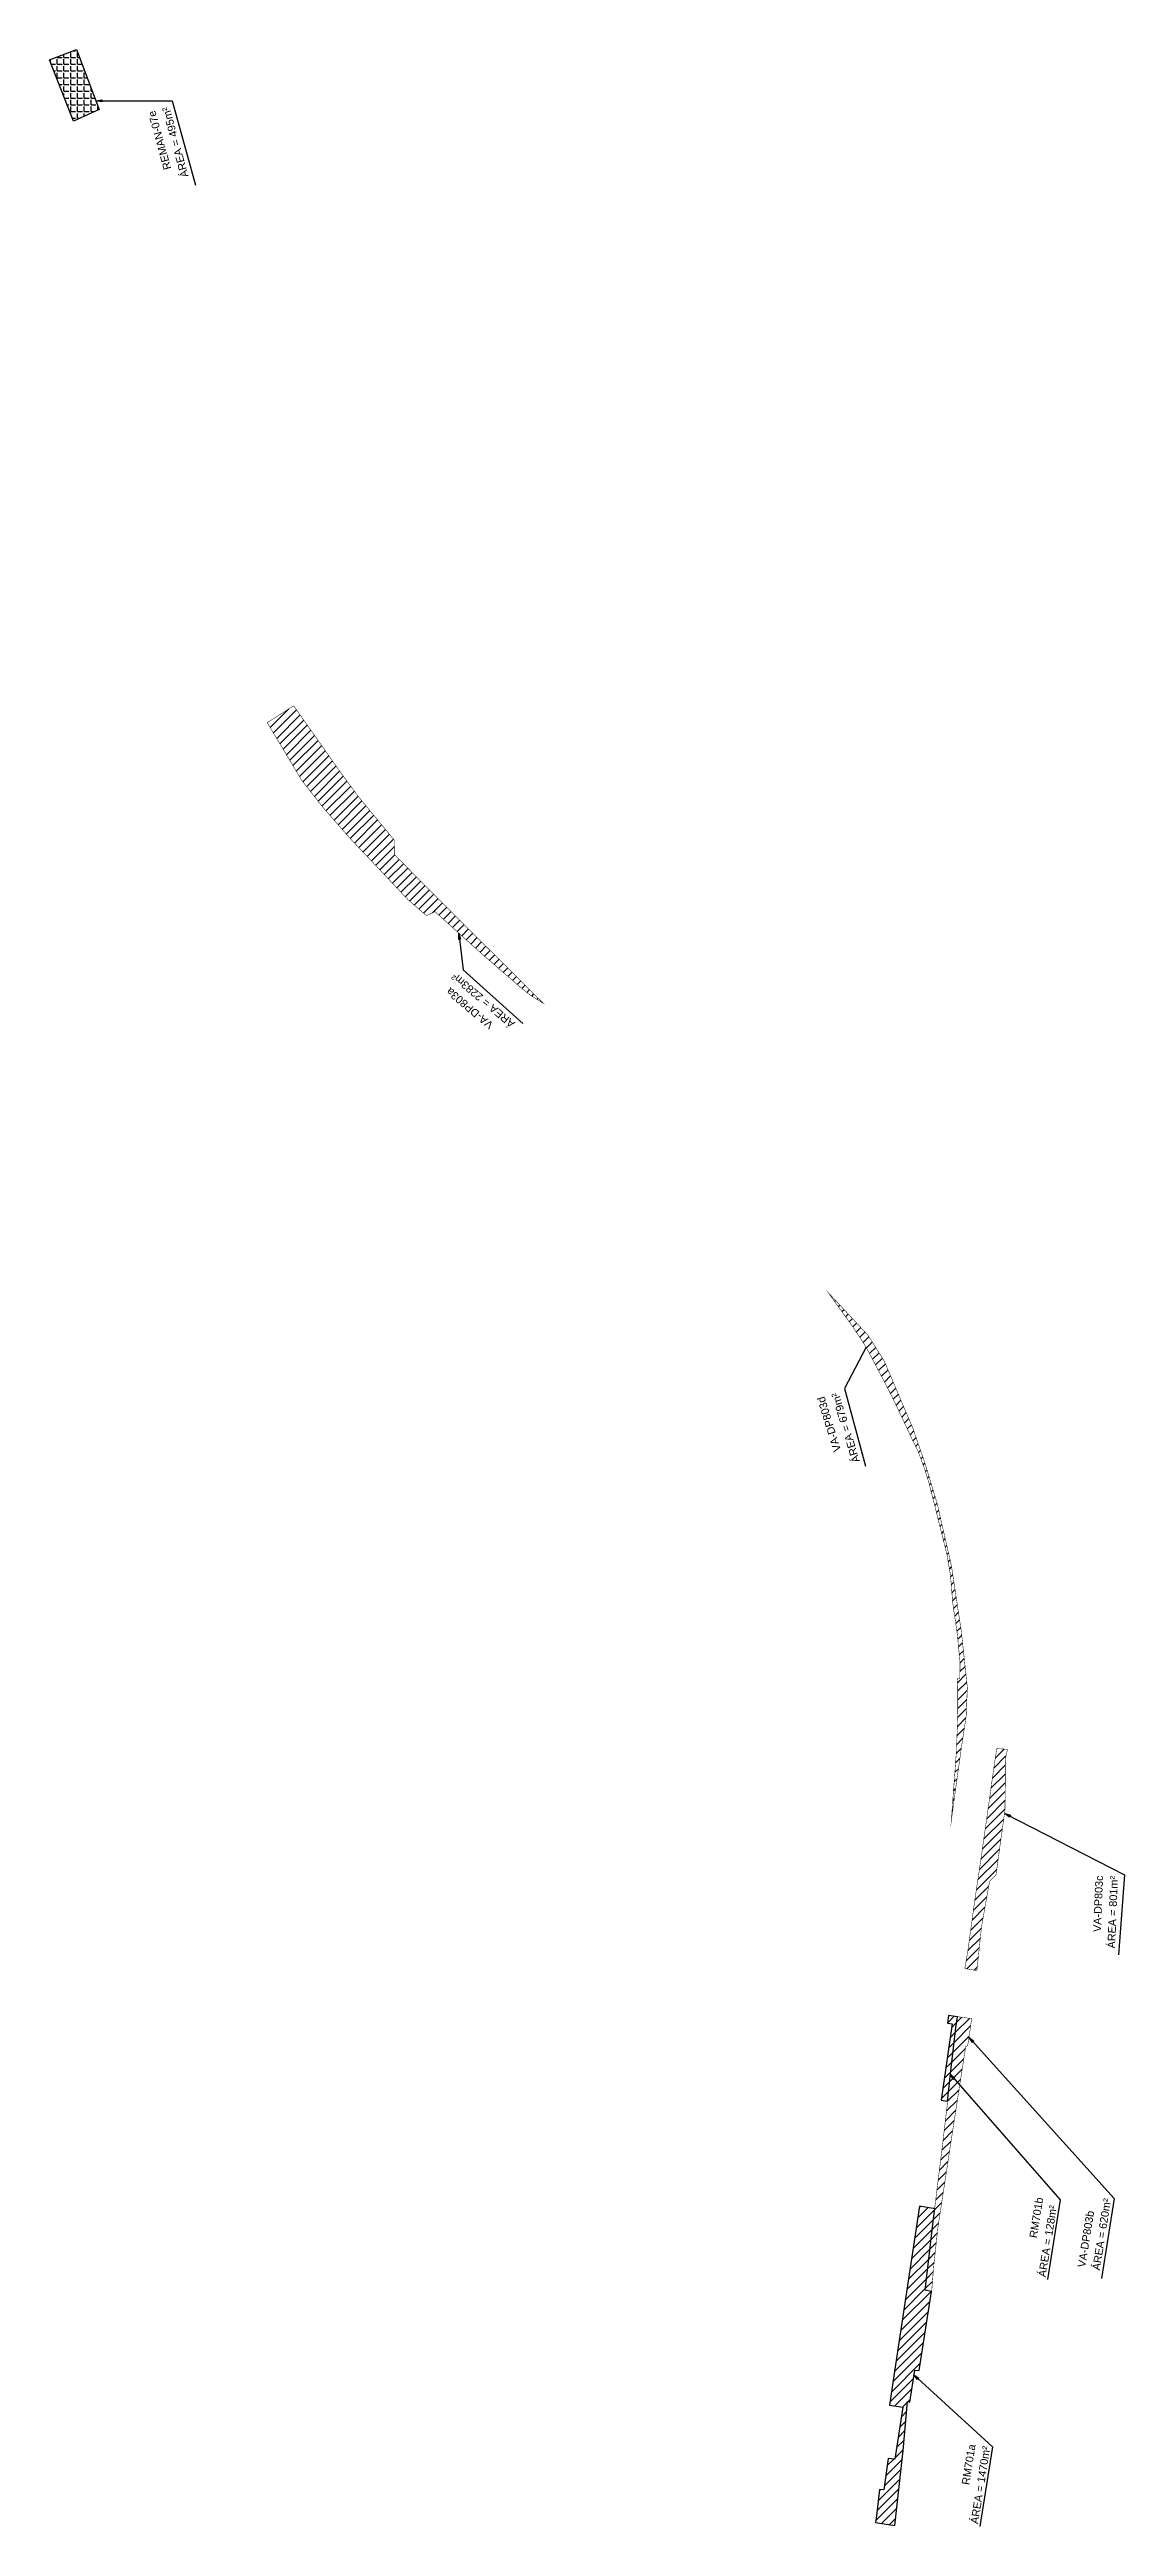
# Model space of a CAD drawing. Header units: metres. Extents: x 287051 to 328239, y 7396995 to 7466021.
# Drawn here: x 295776 to 296331, y 7457433 to 7458713 of the extents above; entities that cross this region are included whole.
import ezdxf

# ---------------------------------------------------------------- set-up
doc = ezdxf.new("R2010")
doc.units = ezdxf.units.M
doc.header["$LTSCALE"] = 10
doc.layers.add('_ÁREA REMANESCENTE', color=7, linetype='Continuous', lineweight=25, true_color=0xdb00db)
for name, color, linetype in [('DESAPROPRIAÇÃO', 160, 'Continuous'), ('DESOCUPAÇÃO', 50, 'Continuous'), ('U-HZ-TEXTO-DESAP', 2, 'Continuous')]:
    doc.layers.add(name, color=color, linetype=linetype)
doc.styles.add('ARIAL', font='arial.ttf')
doc.styles.add('DIM', font='arial.ttf', dxfattribs={"width": 0.8})
doc.dimstyles.new('U-1_2000', dxfattribs={"dimscale": 2, "dimtxt": 1.5, "dimasz": 0.75, "dimexe": 0.75, "dimexo": 0.75, "dimgap": 0.25, "dimtad": 1, "dimzin": 4, "dimtxsty": 'DIM', "dimblk": 'ARCHTICK', "dimcen": 0.7, "dimdle": 0.75, "dimclrd": 256, "dimclre": 256, "dimclrt": 256, "dimaunit": 1, "dimadec": 3, "dimazin": 2, "dimtfac": 1, "dimtofl": 0, "dimtmove": 0, "dimatfit": 3, "dimldrblk": 'CLOSEDBLANK', "dimfxl": 0, "dimtolj": 1, "dimtzin": 0, "dimlwd": -1, "dimlwe": -1, "dimarcsym": 0})
pattern_1 = [(45, (0, 0), (-2.245064030267288, 2.245064030267288), [])]

# ---------------------------------------------------------------- blocks, each defined once
blk = doc.blocks.new('_ArchTick')
at = {"color": 0, "linetype": 'ByBlock', "const_width": 0.15}
blk.add_lwpolyline([(-0.5, -0.5), (0.5, 0.5)], dxfattribs=at)

msp = doc.modelspace()

# ---------------------------------------------------------------- hatches: boundary and pattern name
at = {"layer": '_ÁREA REMANESCENTE'}
h = msp.add_hatch(dxfattribs=at)
h.set_pattern_fill('ANGLE', color=256, scale=0.5)
h.set_pattern_definition([(0, (0, 0), (0, 3.4925), [2.54, -0.9525]), (90, (0, 0), (-3.4925, 2.138539473011066e-16), [2.54, -0.9525])])
h.paths.add_polyline_path([(295789.8367293125, 7458712.827990148), (295801.5336202924, 7458681.780173833), (295788.196079096, 7458675.887527726), (295775.8467954653, 7458707.501064078)])
at = {"layer": 'DESAPROPRIAÇÃO', "transparency": 33554687}
h = msp.add_hatch(dxfattribs=at)
h.set_pattern_fill('ANSI31', color=256)
h.set_pattern_definition(pattern_1)
h.paths.add_polyline_path([(295925.9311049554, 7458339.802114126), (295902.0107613539, 7458373.775789925), (295888.3543619204, 7458365.066999826), (295906.1772667635, 7458335.285563275), (295917.3517359603, 7458321.020451069), (295930.4563606347, 7458306.039457409), (295961.1428317131, 7458273.540480081), (295970.625317062, 7458265.357717858), (295974.9885657613, 7458267.449832194), (295999.3610729115, 7458245.509564628), (296018.6711564335, 7458228.796835721), (296023.9674476074, 7458224.460797861), (296030.8850478031, 7458220.20183998), (295978.808735388, 7458271.938586763), (295954.011064557, 7458296.946959281), (295954.0970505874, 7458304.257089791), (295935.626234754, 7458326.625533369)])
h = msp.add_hatch(dxfattribs=at)
h.set_pattern_fill('ANSI31', color=256)
h.set_pattern_definition(pattern_1)
h.paths.add_polyline_path([(296207.2553195712, 7458035.09073467), (296198.8048015137, 7458048.585659561), (296178.2902943204, 7458070.565355795), (296184.5123848248, 7458061.869343729), (296191.0251834668, 7458052.826626378), (296197.8360812657, 7458042.413302509), (296202.6697617481, 7458033.233878601), (296208.5262961084, 7458022.111999172), (296211.1873855992, 7458016.881292988), (296219.8386722731, 7457998.629625267), (296221.5944237403, 7457994.665911838), (296224.5518419577, 7457988.841498072), (296228.0244586102, 7457979.580889635), (296230.4310915526, 7457971.769114096), (296239.662432862, 7457934.999435626), (296241.3990547873, 7457924.456764411), (296242.5189881107, 7457910.765887096), (296244.9355199704, 7457894.07441876), (296246.3488405216, 7457879.50278426), (296246.2266738663, 7457871.375923992), (296245.0162854006, 7457871.136362524), (296244.8524074984, 7457870.317097445), (296245.0709412346, 7457867.695553518), (296245.1522977875, 7457851.788698258), (296244.4602294895, 7457833.623908637), (296241.8211621816, 7457797.723615414), (296244.0392547973, 7457814.222829851), (296247.0126298909, 7457835.393277026), (296249.545954118, 7457852.20313354), (296250.1035350802, 7457866.568917021), (296247.0343280644, 7457895.312289049), (296241.8932164073, 7457929.486972088), (296234.587072423, 7457961.373017627), (296228.4098359425, 7457981.866117754), (296221.9200804975, 7458000.606173998)])
h = msp.add_hatch(dxfattribs=at)
h.set_pattern_fill('ANSI31', color=256)
h.set_pattern_definition(pattern_1)
h.paths.add_polyline_path([(296269.7805119385, 7457821.713462844), (296269.693809226, 7457829.518591184), (296270.8461011713, 7457834.697889986), (296265.3213385817, 7457835.016370532), (296263.6154069269, 7457823.859934073), (296261.5082870644, 7457808.654845699), (296256.7520041919, 7457775.415779474), (296254.050613237, 7457757.266934414), (296250.3317863418, 7457730.262662793), (296248.8101298569, 7457721.418427083), (296255.0284369471, 7457720.348563318), (296257.4643135872, 7457743.218062455), (296261.6234545583, 7457766.605756967), (296264.9092359329, 7457769.864772994), (296269.5496318743, 7457803.371779159)])
h = msp.add_hatch(dxfattribs=at)
h.set_pattern_fill('ANSI31', color=256)
h.set_pattern_definition(pattern_1)
h.paths.add_polyline_path([(296242.4812562516, 7457637.311206643), (296245.5154710921, 7457656.96897533), (296249.2725953826, 7457681.177921106), (296250.2837019888, 7457681.538959076), (296252.3509348187, 7457695.520080658), (296244.9794524092, 7457696.54122245), (296244.1809739104, 7457690.781234452), (296241.7047094182, 7457670.198379259), (296239.9193284204, 7457652.949647205), (296239.7003566207, 7457650.834140261), (296237.1050784184, 7457628.773246183), (296234.4723809161, 7457607.69111429), (296232.2764386647, 7457589.337402964), (296230.1877750778, 7457571.389405545), (296228.2724491707, 7457555.177842011), (296231.6506157022, 7457554.592983413), (296232.8219974092, 7457568.560308119), (296234.9102632615, 7457587.812715222), (296237.9841275865, 7457607.870817412)])
at = {"layer": 'DESOCUPAÇÃO'}
h = msp.add_hatch(dxfattribs=at)
h.set_pattern_fill('ANSI31', color=256)
h.set_pattern_definition(pattern_1)
h.paths.add_polyline_path([(296244.9794524092, 7457696.54122245), (296240.3170646392, 7457697.187084265), (296239.8324842647, 7457693.172643), (296242.2223534315, 7457692.884163578), (296236.5211581517, 7457653.465874942), (296239.9193284204, 7457652.949647205), (296241.7047094182, 7457670.198379259), (296244.1809739104, 7457690.781234452)])
h = msp.add_hatch(dxfattribs=at)
h.set_pattern_fill('ANSI31', color=256)
h.set_pattern_definition(pattern_1)
h.paths.add_polyline_path([(296230.1877750778, 7457571.389405545), (296232.2764386647, 7457589.337402964), (296233.2407341345, 7457597.396995912), (296232.3802608268, 7457597.52650545), (296225.4214610246, 7457598.583640749), (296212.109271746, 7457510.953545501), (296209.8553825365, 7457495.898978485), (296216.7709827909, 7457494.863611823), (296212.6542718448, 7457467.897084126), (296209.1215059741, 7457468.361883723), (296206.8763621921, 7457452.018427076), (296204.7980078423, 7457452.334157036), (296203.1848947085, 7457438.619381059), (296202.6596735632, 7457435.163241876), (296212.6898292573, 7457433.639526416), (296216.9541484057, 7457472.457804824), (296219.1482835462, 7457497.680238727), (296220.4402708961, 7457497.450256497), (296222.9035836096, 7457513.865138237), (296225.1928600796, 7457513.713720824), (296231.6506157023, 7457554.592983413), (296228.2724491707, 7457555.177842011)])

# ---------------------------------------------------------------- linework, layer by layer
at = {"layer": '_ÁREA REMANESCENTE', "flags": 128}
msp.add_lwpolyline([(295789.8367293125, 7458712.827990148), (295801.5336202924, 7458681.780173833), (295788.196079096, 7458675.887527726), (295775.8467954653, 7458707.501064078), (295789.8367293125, 7458712.827990148)], dxfattribs=at)
at = {"layer": 'DESAPROPRIAÇÃO', "transparency": 33554687, "const_width": 0.25, "flags": 128}
for points in [[(295925.9311049554, 7458339.802114126), (295902.0107613539, 7458373.775789925), (295888.3543619204, 7458365.066999826), (295906.1772667635, 7458335.285563275), (295917.3517359603, 7458321.020451069), (295930.4563606347, 7458306.039457409), (295961.1428317131, 7458273.540480081), (295970.625317062, 7458265.357717858), (295974.9885657613, 7458267.449832194), (295999.3610729115, 7458245.509564628), (296018.6711564335, 7458228.796835721), (296023.9674476074, 7458224.460797861), (296030.8850478031, 7458220.20183998), (295978.808735388, 7458271.938586763), (295954.011064557, 7458296.946959281), (295954.0970505874, 7458304.257089791), (295935.626234754, 7458326.625533369), (295925.9311049554, 7458339.802114126)], [(296207.2553195712, 7458035.09073467), (296198.8048015137, 7458048.585659561), (296178.2902943204, 7458070.565355795), (296184.5123848248, 7458061.869343729), (296191.0251834668, 7458052.826626378), (296197.8360812657, 7458042.413302509), (296202.6697617481, 7458033.233878601), (296208.5262961084, 7458022.111999172), (296211.1873855992, 7458016.881292988), (296219.8386722731, 7457998.629625267), (296221.5944237403, 7457994.665911838), (296224.5518419577, 7457988.841498072), (296228.0244586102, 7457979.580889635), (296230.4310915526, 7457971.769114096), (296239.662432862, 7457934.999435626), (296241.3990547873, 7457924.456764411), (296242.5189881107, 7457910.765887096), (296244.9355199704, 7457894.07441876), (296246.3488405216, 7457879.50278426), (296246.2266738663, 7457871.375923992), (296245.0162854006, 7457871.136362524), (296244.8524074984, 7457870.317097445), (296245.0709412346, 7457867.695553518), (296245.1522977875, 7457851.788698258), (296244.4602294895, 7457833.623908637), (296241.8211621816, 7457797.723615414), (296241.8211621816, 7457797.723615414), (296241.8211621816, 7457797.723615414), (296241.8211621816, 7457797.723615414), (296244.0392547973, 7457814.222829851), (296247.0126298909, 7457835.393277026), (296249.545954118, 7457852.20313354), (296250.1035350802, 7457866.568917021), (296247.0343280644, 7457895.312289049), (296241.8932164073, 7457929.486972088), (296234.587072423, 7457961.373017627), (296228.4098359425, 7457981.866117754), (296221.9200804975, 7458000.606173998), (296207.2553195712, 7458035.09073467)], [(296269.7805119385, 7457821.713462844), (296269.693809226, 7457829.518591184), (296270.8461011713, 7457834.697889986), (296265.3213385817, 7457835.016370532), (296263.6154069269, 7457823.859934073), (296261.5082870644, 7457808.654845699), (296256.7520041919, 7457775.415779474), (296254.050613237, 7457757.266934414), (296250.3317863418, 7457730.262662793), (296248.8101298569, 7457721.418427083), (296255.0284369471, 7457720.348563318), (296257.4643135872, 7457743.218062455), (296261.6234545583, 7457766.605756967), (296264.9092359329, 7457769.864772994), (296269.5496318743, 7457803.371779159), (296269.7805119385, 7457821.713462844)], [(296242.4812562516, 7457637.311206643), (296245.5154710921, 7457656.96897533), (296249.2725953826, 7457681.177921106), (296250.2837019888, 7457681.538959076), (296252.3509348187, 7457695.520080658), (296244.9794524092, 7457696.54122245), (296244.1809739104, 7457690.781234452), (296241.7047094182, 7457670.198379259), (296239.9193284204, 7457652.949647205), (296239.7003566207, 7457650.834140261), (296237.1050784184, 7457628.773246183), (296234.4723809161, 7457607.69111429), (296232.2764386647, 7457589.337402964), (296230.1877750778, 7457571.389405545), (296228.2724491707, 7457555.177842011), (296231.6506157022, 7457554.592983413), (296232.8219974092, 7457568.560308119), (296234.9102632615, 7457587.812715222), (296237.9841275865, 7457607.870817412), (296242.4812562516, 7457637.311206643)]]:
    msp.add_lwpolyline(points, close=True, dxfattribs=at)
at = {"layer": 'DESOCUPAÇÃO', "flags": 128}
for points in [[(296244.9794524092, 7457696.54122245), (296240.3170646392, 7457697.187084265), (296239.8324842647, 7457693.172643), (296242.2223534315, 7457692.884163578), (296236.5211581517, 7457653.465874942), (296239.9193284204, 7457652.949647205), (296241.7047094182, 7457670.198379259), (296244.1809739104, 7457690.781234452), (296244.9794524092, 7457696.54122245)], [(296230.1877750778, 7457571.389405545), (296232.2764386647, 7457589.337402964), (296233.2407341345, 7457597.396995912), (296233.2407341345, 7457597.396995912), (296232.3802608268, 7457597.52650545), (296225.4214610246, 7457598.583640749), (296212.109271746, 7457510.953545501), (296209.8553825365, 7457495.898978485), (296216.7709827909, 7457494.863611823), (296212.6542718448, 7457467.897084126), (296209.1215059741, 7457468.361883723), (296206.8763621921, 7457452.018427076), (296204.7980078423, 7457452.334157036), (296203.1848947085, 7457438.619381059), (296202.6596735632, 7457435.163241876), (296212.6898292573, 7457433.639526416), (296216.9541484057, 7457472.457804824), (296219.1482835462, 7457497.680238727), (296220.4402708961, 7457497.450256497), (296222.9035836096, 7457513.865138237), (296225.1928600796, 7457513.713720824), (296231.6506157023, 7457554.592983413), (296228.2724491707, 7457555.177842011), (296230.1877750778, 7457571.389405545)]]:
    msp.add_lwpolyline(points, close=True, dxfattribs=at)
at = {"layer": 'U-HZ-TEXTO-DESAP', "linetype": 'Continuous', "lineweight": -3}
msp.add_lwpolyline([(296197.8360812657, 7458042.413302509), (296186.5555731836, 7458021.130538307), (296197.4301183335, 7457981.033972766)], dxfattribs=at)

# ---------------------------------------------------------------- texts
at = {"layer": 'U-HZ-TEXTO-DESAP', "style": 'ARIAL'}
for s, rotation, p in [('REMAN-07e', 105.3570461125664, (295838.7769671745, 7458651.34594216)), ('ÁREA = 495m²', 105.3570461125664, (295847.7169400151, 7458647.413756564)), ('VA-DP803a', 140.0004344181294, (296005.5351032712, 7458209.526462335)), ('ÁREA = 2283m²', 140.0004344181294, (296016.7418521605, 7458210.143553444)), ('VA-DP803d', 107.0814046356109, (296184.8917374068, 7457989.095857282)), ('ÁREA = 679m²', 107.0814046356109, (296194.6344842993, 7457983.523523382)), ('VA-DP803c', 87.73415455512227, (296319.1180578459, 7457740.227217849)), ('ÁREA = 801m²', 87.73415455512227, (296326.4645399673, 7457731.741864435)), ('RM701b', 80.95170618392308, (296286.0376190855, 7457581.971628106)), ('ÁREA = 128m²', 80.95170618392308, (296290.5950002146, 7457561.794708978)), ('ÁREA = 620m²', 80.95170618392308, (296318.5557829659, 7457565.326318056)), ('VA-DP803b', 80.95170618392308, (296311.0295039903, 7457566.79584557)), ('RM701a', 80.95170618392308, (296251.0778213614, 7457454.438623972)), ('ÁREA = 1470m²', 80.95170618392308, (296255.6352024905, 7457434.261704844))]:
    msp.add_text(s, height=4, rotation=rotation, dxfattribs=at).set_placement(p)

# ---------------------------------------------------------------- leaders
at = {"layer": 'U-HZ-TEXTO-DESAP', "color": 2, "linetype": 'Continuous', "lineweight": -3}
for points in [[(295799.7967610504, 7458686.390431961), (295839.2282823617, 7458686.336735566), (295851.2251699957, 7458642.695733139)], [(295987.4255549172, 7458256.096343545), (295989.5224399613, 7458237.321853168), (296020.4415720119, 7458209.573023038)], [(296269.4472343005, 7457801.506123048), (296331.3007864918, 7457769.901621982), (296328.2775294337, 7457728.46673068)], [(296251.0589839139, 7457685.823027954), (296325.9540499409, 7457602.555104754), (296319.4784742249, 7457561.334128451)], [(296241.3430710881, 7457666.704557681), (296298.0047240993, 7457601.929526338), (296291.5291483833, 7457560.708550035)], [(296222.5415604108, 7457511.452708843), (296263.0449263752, 7457474.396522204), (296256.5693506592, 7457433.175545901)]]:
    msp.add_leader(points, dimstyle='U-1_2000', override={"dimscale": 1, "dimasz": 3}, dxfattribs=at)

doc.saveas('drawing.dxf')
